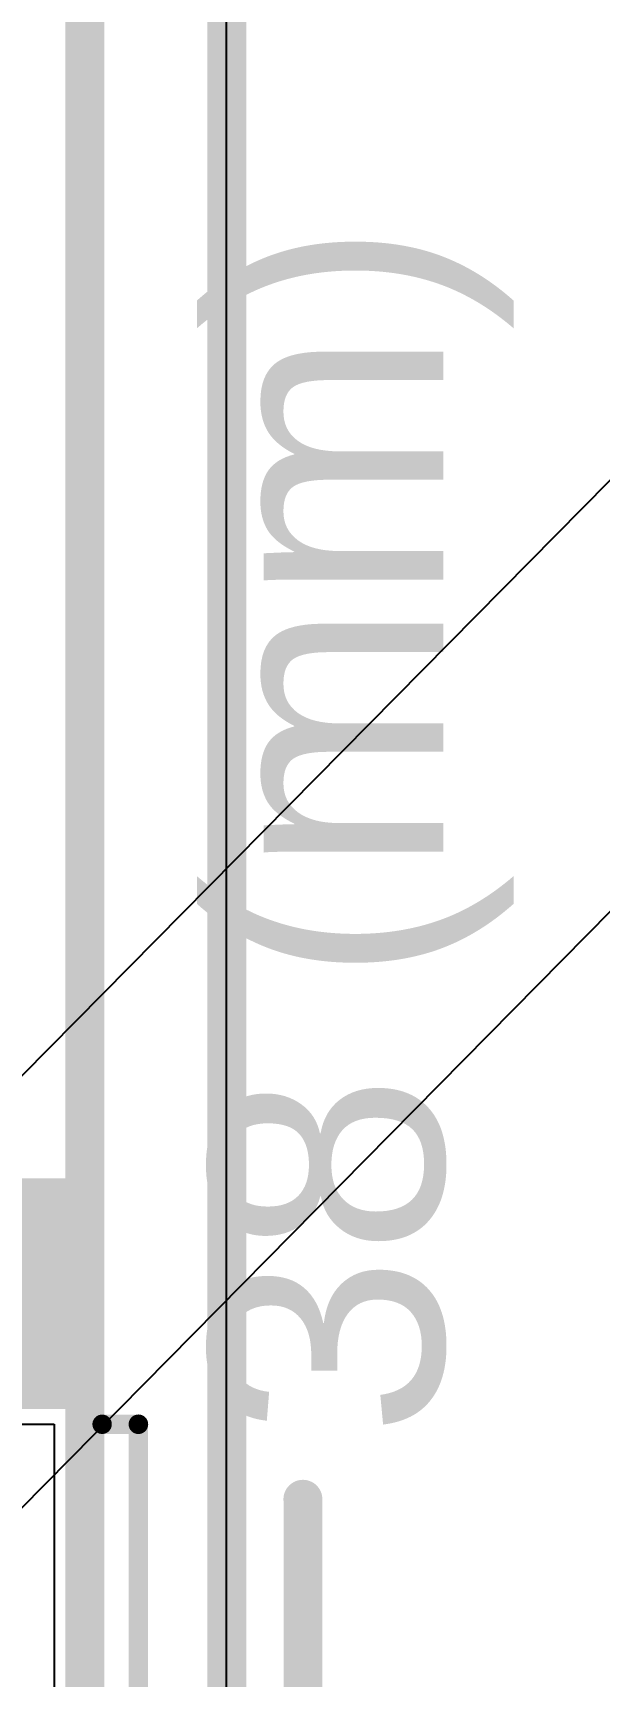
# Model space of a CAD drawing. Header units: inches. Extents: x -6 to 5433, y -4 to 5447.
# Drawn here: x 66.23 to 69.93, y 8.83 to 19.54 of the extents above; entities that cross this region are included whole.
import ezdxf

# ---------------------------------------------------------------- set-up
doc = ezdxf.new("R2010")
doc.units = ezdxf.units.IN
for name, color, linetype in [('Board_outline', 216, 'Continuous'), ('Dimensions', 6, 'Continuous'), ('Keep-Out Layer', 6, 'Continuous'), ('Mechanical 4', 56, 'Continuous'), ('Top Layer', 1, 'Continuous'), ('Top Overlay', 2, 'Continuous'), ('Top Paste', 8, 'Continuous'), ('Top Solder', 216, 'Continuous')]:
    doc.layers.add(name, color=color, linetype=linetype)
doc.styles.add('Arial', font='', dxfattribs={"height": 0.2})
doc.styles.get('Arial').set_extended_font_data('Arial')

msp = doc.modelspace()

# ---------------------------------------------------------------- hatches: boundary and pattern name
at = {"layer": 'Top Layer'}
msp.add_hatch(color=1, dxfattribs=at).paths.add_polyline_path([(65.473, 10.674), (65.473, 11.974), (66.373, 11.974), (66.373, 10.674)])
at = {"layer": 'Top Paste'}
msp.add_hatch(color=8, dxfattribs=at).paths.add_polyline_path([(65.473, 10.674), (65.473, 11.974), (66.373, 11.974), (66.373, 10.674)])
at = {"layer": 'Top Solder'}
msp.add_hatch(color=216, dxfattribs=at).paths.add_polyline_path([(65.371, 10.573), (65.371, 12.076), (66.474, 12.076), (66.474, 10.573)])

# ---------------------------------------------------------------- linework, layer by layer
at = {"layer": 'Board_outline'}
msp.add_lwpolyline([(66.573, -3.005, 0.254, 0.254, 0), (66.573, 33.995, 0.254, 0.254, 0)], format="xyseb", dxfattribs=at)
at = {"layer": 'Dimensions'}
msp.add_lwpolyline([(67.996, -3.505, 0.254, 0.254, 0), (67.996, 9.985, 0.254, 0.254, 0)], format="xyseb", dxfattribs=at)
msp.add_lwpolyline([(67.932, 9.985, 0.127, 0.127, 1), (68.059, 9.985, 0.127, 0.127, 1)], format="xyseb", close=True, dxfattribs=at)
at = {"layer": 'Keep-Out Layer'}
for p, q in [((65.173, 10.474), (66.373, 10.474)), ((66.373, 10.474), (66.373, 8.474))]:
    msp.add_line(p, q, dxfattribs=at)
at = {"layer": 'Mechanical 4'}
for points in [[(67.5, -2.5, 0.254, 0.254, 0), (67.5, 33.5, 0.254, 0.254, 0)], [(67.497, -2.505, 0.0127, 0.0127, 0), (67.497, 33.495, 0.0127, 0.0127, 0)]]:
    msp.add_lwpolyline(points, format="xyseb", dxfattribs=at)
at = {"layer": 'Top Overlay'}
for points in [[(66.686, 10.474, 0.127, 0.127, 0), (66.923, 10.474, 0.127, 0.127, 0)], [(66.923, 8.474, 0.127, 0.127, 0), (66.923, 10.474, 0.127, 0.127, 0)]]:
    msp.add_lwpolyline(points, format="xyseb", dxfattribs=at)
for points in [[(66.655, 10.474, 0.0635, 0.0635, 1), (66.718, 10.474, 0.0635, 0.0635, 1)], [(66.891, 10.474, 0.0635, 0.0635, 1), (66.955, 10.474, 0.0635, 0.0635, 1)], [(66.891, 10.474, 0.0635, 0.0635, 1), (66.955, 10.474, 0.0635, 0.0635, 1)]]:
    msp.add_lwpolyline(points, format="xyseb", close=True, dxfattribs=at)
at = {"layer": 'Top Solder'}
for p in [(64.61, 11.173), (64.951, 8.702)]:
    msp.add_line(p, (5432.852, 5447.493), dxfattribs=at)

# ---------------------------------------------------------------- texts
at = {"layer": 'Dimensions', "style": 'Arial'}
msp.add_text('38 (mm)', height=1.524, rotation=90, dxfattribs=at).set_placement((68.91, 10.391))

doc.saveas('drawing.dxf')
